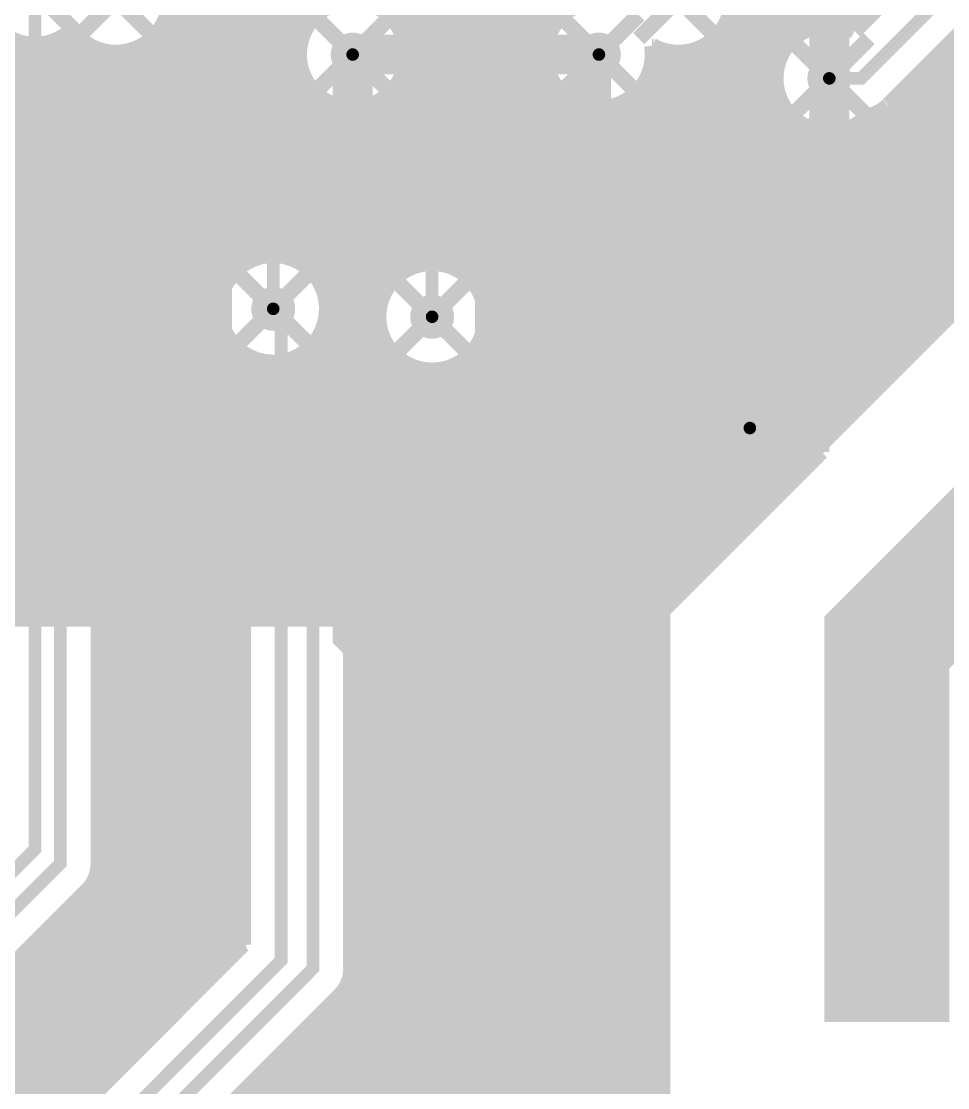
# Model space of a CAD drawing. Extents: x -18 to 155, y -91 to 215.
# Drawn here: x 46.77 to 61.58, y 73.91 to 90.95 of the extents above; entities that cross this region are included whole.
import ezdxf

# ---------------------------------------------------------------- set-up
doc = ezdxf.new("R2010")
doc.units = 0
doc.header["$MEASUREMENT"] = 0
doc.layers.get('0').update_dxf_attribs({"linetype": 'CONTINUOUS'})
for name, color, linetype in [('25-334-0_BOT', 7, 'CONTINUOUS'), ('25-334-0_DRD', 7, 'CONTINUOUS'), ('25-334-0_DRL', 2, 'CONTINUOUS'), ('25-334-0_IN1', 4, 'CONTINUOUS'), ('25-334-0_IN2', 3, 'CONTINUOUS'), ('25-334-0_SMT', 10, 'CONTINUOUS'), ('25-334-0_SPT', 14, 'CONTINUOUS'), ('25-334-0_SST', 12, 'CONTINUOUS'), ('25-334-0_TOP', 11, 'CONTINUOUS'), ('THRUHOLE_TAP', 15, 'CONTINUOUS')]:
    doc.layers.add(name, color=color, linetype=linetype)

# ---------------------------------------------------------------- blocks, each defined once
blk = doc.blocks.new('ROUND_12')
at = {"const_width": 0.35052}
blk.add_lwpolyline([(-0.17526, 0, 1), (0.17526, 0, 1)], format="xyb", close=True, dxfattribs=at)
blk = doc.blocks.new('ROUND_67')
at = {"const_width": 0.35052}
blk.add_lwpolyline([(-0.17526, 0, 1), (0.17526, 0, 1)], format="xyb", close=True, dxfattribs=at)
blk = doc.blocks.new('ROUND_86')
at = {"const_width": 0.10033}
blk.add_lwpolyline([(-0.050164, 0, 1), (0.050164, 0, 1)], format="xyb", close=True, dxfattribs=at)
blk = doc.blocks.new('ROUND_88')
at = {"const_width": 0.10033}
blk.add_lwpolyline([(-0.050164, 0, 1), (0.050164, 0, 1)], format="xyb", close=True, dxfattribs=at)
blk = doc.blocks.new('ROUND_89')
at = {"const_width": 0.10033}
blk.add_lwpolyline([(-0.050164, 0, 1), (0.050164, 0, 1)], format="xyb", close=True, dxfattribs=at)
blk = doc.blocks.new('ROUND_70')
at = {"const_width": 0.35052}
blk.add_lwpolyline([(-0.17526, 0, 1), (0.17526, 0, 1)], format="xyb", close=True, dxfattribs=at)
blk = doc.blocks.new('ROUND_72')
at = {"const_width": 0.35052}
blk.add_lwpolyline([(-0.17526, 0, 1), (0.17526, 0, 1)], format="xyb", close=True, dxfattribs=at)
blk = doc.blocks.new('RECTANGLE_5')
blk.add_solid([(0.4826, 0.4064), (0.4826, -0.4064), (-0.4826, 0.4064), (-0.4826, -0.4064)])
blk = doc.blocks.new('RECTANGLE_10')
blk.add_solid([(0.9017, 0.508), (0.9017, -0.508), (-0.9017, 0.508), (-0.9017, -0.508)])
blk = doc.blocks.new('OBLONG_52')
at = {"const_width": 0.65024}
blk.add_lwpolyline([(0, 0.50038), (0, -0.50038)], dxfattribs=at)
at = {"const_width": 0.32512}
for points in [[(-0.16256, 0.50038, 1), (0.16256, 0.50038, 1)], [(-0.16256, -0.50038, 1), (0.16256, -0.50038, 1)]]:
    blk.add_lwpolyline(points, format="xyb", close=True, dxfattribs=at)
blk = doc.blocks.new('ROUND_77')
at = {"const_width": 0.10033}
blk.add_lwpolyline([(-0.050164, 0, 1), (0.050164, 0, 1)], format="xyb", close=True, dxfattribs=at)

msp = doc.modelspace()

# ---------------------------------------------------------------- linework, layer by layer
at = {"layer": '25-334-0_BOT'}
for points, const_width in [([(59.436, 139.75842), (59.436, 90.86088)], 0.254), ([(59.2074, 99.60864), (59.2074, 90.75166)], 0.254), ([(58.9788, 99.29876), (58.9788, 90.52306)], 0.254), ([(58.7502, 91.59494), (58.7502, 83.2612)], 0.254), ([(59.563, 91.44), (59.563, 90.89136)], 0.254), ([(58.293, 91.25458), (58.293, 82.804)], 0.254), ([(58.5216, 91.36634), (58.5216, 83.0326)], 0.254), ([(58.0644, 90.97264), (58.0644, 82.5754)], 0.254), ([(59.563, 91.0082), (58.0771, 91.0082)], 0.254), ([(47.6123, 90.7796), (47.5361, 90.7796)], 0.254), ([(47.5488, 90.78976), (47.5488, 81.407)], 0.254), ([(59.25058, 90.7796), (57.94756, 90.7796)], 0.254), ([(47.8917, 90.551), (45.72, 90.551)], 0.254), ([(46.863, 90.59164), (46.863, 81.407)], 0.254), ([(47.0916, 90.5891), (47.0916, 81.407)], 0.254), ([(47.3202, 90.64752), (47.3202, 81.407)], 0.254), ([(47.7774, 90.62212), (47.7774, 81.407)], 0.254), ([(51.22164, 90.551), (48.6791, 90.551)], 0.254), ([(48.6918, 90.55608), (48.6918, 81.407)], 0.254), ([(51.25974, 90.7034), (48.88738, 90.7034)], 0.254), ([(48.9204, 90.7034), (48.9204, 81.407)], 0.254), ([(49.149, 90.7034), (49.149, 81.407)], 0.254), ([(49.3776, 90.7034), (49.3776, 81.407)], 0.254), ([(49.6062, 90.7034), (49.6062, 81.407)], 0.254), ([(49.8348, 90.7034), (49.8348, 81.407)], 0.254), ([(50.0634, 90.7034), (50.0634, 86.79942)], 0.254), ([(50.292, 90.7034), (50.292, 87.05088)], 0.254), ([(50.5206, 90.7034), (50.5206, 87.17026)], 0.254), ([(50.7492, 90.7034), (50.7492, 87.21598)], 0.254), ([(50.9778, 90.7034), (50.9778, 87.1982)], 0.254), ([(51.2064, 90.7034), (51.2064, 87.11438)], 0.254), ([(52.07, 90.424), (56.007, 90.424)], 0.635), ([(56.8833, 90.551), (56.85536, 90.551)], 0.254), ([(58.99912, 90.551), (57.6707, 90.551)], 0.254), ([(57.8358, 90.66276), (57.8358, 82.3468)], 0.254), ([(48.006, 90.50274), (48.006, 81.407)], 0.254), ([(48.2346, 90.45702), (48.2346, 81.407)], 0.254), ([(48.4632, 90.4748), (48.4632, 81.407)], 0.254), ([(56.9214, 90.53322), (56.9214, 81.4324)], 0.254), ([(57.15, 90.46464), (57.15, 81.661)], 0.254), ([(57.3786, 90.4621), (57.3786, 81.8896)], 0.254), ([(57.6072, 90.52052), (57.6072, 82.1182)], 0.254), ([(51.2191, 90.3224), (45.72, 90.3224)], 0.254), ([(58.87974, 90.3224), (56.8579, 90.3224)], 0.254), ([(51.27752, 90.0938), (45.72, 90.0938)], 0.254), ([(58.83402, 90.0938), (56.79694, 90.0938)], 0.254), ([(51.41976, 89.8652), (45.72, 89.8652)], 0.254), ([(58.8518, 89.8652), (56.65724, 89.8652)], 0.254), ([(56.6928, 89.90838), (56.6928, 81.407)], 0.254), ([(51.435, 89.84742), (51.435, 86.93658)], 0.254), ([(56.4642, 89.69756), (56.4642, 81.407)], 0.254), ([(51.72964, 89.6366), (45.72, 89.6366)], 0.254), ([(51.6636, 89.66708), (51.6636, 81.407)], 0.254), ([(51.8922, 89.5858), (51.8922, 81.407)], 0.254), ([(52.1208, 89.56802), (52.1208, 81.407)], 0.254), ([(55.77332, 89.5985), (52.30114, 89.5985)], 0.254), ([(52.3494, 89.5985), (52.3494, 81.407)], 0.254), ([(52.578, 89.5985), (52.578, 86.6267)], 0.254), ([(52.8066, 89.5985), (52.8066, 86.90356)], 0.254), ([(53.0352, 89.5985), (53.0352, 87.0331)], 0.254), ([(53.2638, 89.5985), (53.2638, 87.08644)], 0.254), ([(53.4924, 89.5985), (53.4924, 87.07628)], 0.254), ([(53.721, 89.5985), (53.721, 87.00008)], 0.254), ([(53.9496, 89.5985), (53.9496, 86.83498)], 0.254), ([(54.1782, 89.5985), (54.1782, 86.41334)], 0.254), ([(54.4068, 89.5985), (54.4068, 81.407)], 0.254), ([(54.6354, 89.5985), (54.6354, 81.407)], 0.254), ([(54.864, 89.5985), (54.864, 81.407)], 0.254), ([(55.0926, 89.5985), (55.0926, 81.407)], 0.254), ([(55.3212, 89.5985), (55.3212, 81.407)], 0.254), ([(55.5498, 89.5985), (55.5498, 81.407)], 0.254), ([(55.7784, 89.59596), (55.7784, 81.407)], 0.254), ([(56.007, 89.56548), (56.007, 81.407)], 0.254), ([(56.2356, 89.59596), (56.2356, 81.407)], 0.254), ([(58.93308, 89.6366), (56.34736, 89.6366)], 0.254), ([(58.9788, 89.56294), (58.9788, 83.4898)], 0.254), ([(59.11342, 89.408), (45.72, 89.408)], 0.254), ([(59.563, 89.1794), (45.72, 89.1794)], 0.254), ([(59.2074, 89.33434), (59.2074, 83.7184)], 0.254), ([(59.436, 89.22258), (59.436, 83.947)], 0.254), ([(59.563, 89.19464), (59.563, 84.074)], 0.254), ([(59.563, 88.9508), (45.72, 88.9508)], 0.254), ([(59.563, 88.7222), (45.72, 88.7222)], 0.254), ([(59.563, 88.4936), (45.72, 88.4936)], 0.254), ([(59.563, 88.265), (45.72, 88.265)], 0.254), ([(59.563, 88.0364), (45.72, 88.0364)], 0.254), ([(59.563, 87.8078), (45.72, 87.8078)], 0.254), ([(59.563, 87.5792), (45.72, 87.5792)], 0.254), ([(59.563, 87.3506), (45.72, 87.3506)], 0.254), ([(50.4063, 87.122), (45.72, 87.122)], 0.254), ([(59.563, 87.122), (51.1937, 87.122)], 0.254), ([(50.1269, 86.8934), (45.72, 86.8934)], 0.254), ([(52.79136, 86.8934), (51.47056, 86.8934)], 0.254), ([(59.563, 86.8934), (53.8861, 86.8934)], 0.254), ([(49.99736, 86.6648), (45.72, 86.6648)], 0.254), ([(52.59832, 86.6648), (51.6001, 86.6648)], 0.254), ([(59.563, 86.6648), (54.08168, 86.6648)], 0.254), ([(49.94656, 86.4362), (45.72, 86.4362)], 0.254), ([(52.50688, 86.4362), (51.65344, 86.4362)], 0.254), ([(59.563, 86.4362), (54.17312, 86.4362)], 0.254), ([(49.95672, 86.2076), (45.72, 86.2076)], 0.254), ([(52.48148, 86.2076), (51.64328, 86.2076)], 0.254), ([(59.563, 86.2076), (54.19598, 86.2076)], 0.254), ([(50.03038, 85.979), (45.72, 85.979)], 0.254), ([(52.51958, 85.979), (51.56708, 85.979)], 0.254), ([(59.563, 85.979), (54.15788, 85.979)], 0.254), ([(54.1782, 86.05012), (54.1782, 81.407)], 0.254), ([(50.0634, 85.92058), (50.0634, 81.407)], 0.254), ([(51.435, 85.78342), (51.435, 81.407)], 0.254), ([(52.578, 85.8393), (52.578, 81.407)], 0.254), ([(50.19548, 85.7504), (45.72, 85.7504)], 0.254), ([(50.292, 85.66912), (50.292, 81.407)], 0.254), ([(51.2064, 85.60308), (51.2064, 81.407)], 0.254), ([(52.63134, 85.7504), (51.40198, 85.7504)], 0.254), ([(53.9496, 85.62848), (53.9496, 81.407)], 0.254), ([(59.563, 85.7504), (54.04866, 85.7504)], 0.254), ([(50.61712, 85.5218), (45.72, 85.5218)], 0.254), ([(50.5206, 85.54974), (50.5206, 81.407)], 0.254), ([(50.7492, 85.50402), (50.7492, 81.407)], 0.254), ([(50.9778, 85.5218), (50.9778, 81.407)], 0.254), ([(52.85994, 85.5218), (50.98034, 85.5218)], 0.254), ([(52.8066, 85.5599), (52.8066, 81.407)], 0.254), ([(53.0352, 85.43036), (53.0352, 81.407)], 0.254), ([(53.721, 85.46338), (53.721, 81.407)], 0.254), ([(59.563, 85.5218), (53.82006, 85.5218)], 0.254), ([(59.563, 85.2932), (45.72, 85.2932)], 0.254), ([(53.2638, 85.37956), (53.2638, 81.407)], 0.254), ([(53.4924, 85.38972), (53.4924, 81.407)], 0.254), ([(59.563, 85.0646), (45.72, 85.0646)], 0.254), ([(59.563, 84.836), (45.72, 84.836)], 0.254), ([(59.563, 84.6074), (45.72, 84.6074)], 0.254), ([(59.563, 84.3788), (45.72, 84.3788)], 0.254), ([(59.563, 84.1502), (45.72, 84.1502)], 0.254), ([(59.563, 84.074), (56.896, 81.407)], 0.254), ([(59.4106, 83.9216), (45.72, 83.9216)], 0.254), ([(59.182, 83.693), (45.72, 83.693)], 0.254), ([(58.9534, 83.4644), (45.72, 83.4644)], 0.254), ([(58.7248, 83.2358), (45.72, 83.2358)], 0.254), ([(58.4962, 83.0072), (45.72, 83.0072)], 0.254), ([(58.2676, 82.7786), (45.72, 82.7786)], 0.254), ([(58.039, 82.55), (45.72, 82.55)], 0.254), ([(57.8104, 82.3214), (45.72, 82.3214)], 0.254), ([(57.5818, 82.0928), (45.72, 82.0928)], 0.254), ([(57.3532, 81.8642), (45.72, 81.8642)], 0.254), ([(57.1246, 81.6356), (45.72, 81.6356)], 0.254), ([(56.896, 81.407), (45.72, 81.407)], 0.254)]:
    msp.add_lwpolyline(points, dxfattribs=dict(at, const_width=const_width))
at = {"layer": '25-334-0_BOT', "const_width": 0.254}
for points in [[(46.13148, 91.44, 0.4142136), (46.99, 90.58148)], [(57.277, 90.45448, 0.3832869), (58.13044, 91.22156)], [(59.563, 90.89136, 0.3713315), (58.83148, 90.043)], [(59.563, 90.89136, 0.3713315), (58.83148, 90.043)], [(46.99, 90.58148, 0.1929268), (47.58291, 90.8191)], [(47.58182, 90.82024, 0.2446712), (48.2854, 90.45403)], [(48.2854, 90.45448, 0.1972779), (48.88864, 90.70213)], [(51.25974, 90.7034, 0.0832061), (51.21292, 90.424)], [(56.85282, 90.56624, 0.1298674), (57.277, 90.45418)], [(56.86552, 90.424, 0.0416763), (56.85363, 90.56638)], [(51.21148, 90.424, 0.4142136), (52.07, 89.56548)], [(56.007, 89.56548, 0.4142136), (56.86552, 90.424)], [(58.83148, 90.043, 0.3713321), (59.563, 89.19464)], [(58.83148, 90.043, 0.3713321), (59.563, 89.19464)], [(52.07, 89.56548, 0.068358), (52.30148, 89.59727)], [(55.77332, 89.5985, 0.0690745), (56.007, 89.56606)], [(50.8, 87.21852, 0.4142136), (49.94148, 86.36)], [(51.65852, 86.36, 0.4142136), (50.8, 87.21852)], [(53.34, 87.09152, 0.4142136), (52.48148, 86.233)], [(54.19852, 86.233, 0.4142136), (53.34, 87.09152)], [(49.94148, 86.36, 0.4142136), (50.8, 85.50148)], [(50.8, 85.50148, 0.4142136), (51.65852, 86.36)], [(52.48148, 86.233, 0.4142136), (53.34, 85.37448)], [(53.34, 85.37448, 0.4142136), (54.19852, 86.233)]]:
    msp.add_lwpolyline(points, format="xyb", dxfattribs=at)
at = {"layer": '25-334-0_DRD', "const_width": 0.254}
for points in [[(47.625, 90.805), (46.355, 92.075)], [(48.9204, 91.948), (47.6504, 90.678)], [(48.9204, 90.678), (47.6504, 91.948)], [(57.912, 91.948), (56.642, 90.678)], [(57.912, 90.678), (56.642, 91.948)], [(52.705, 91.059), (51.435, 89.789)], [(52.705, 89.789), (51.435, 91.059)], [(56.642, 91.059), (55.372, 89.789)], [(56.642, 89.789), (55.372, 91.059)], [(60.325, 90.678), (59.055, 89.408)], [(60.325, 89.408), (59.055, 90.678)], [(60.325, 90.678), (59.055, 89.408)], [(60.325, 89.408), (59.055, 90.678)], [(51.435, 86.995), (50.165, 85.725)], [(51.435, 85.725), (50.165, 86.995)], [(53.975, 86.868), (52.705, 85.598)], [(53.975, 85.598), (52.705, 86.868)], [(59.055, 85.09), (57.785, 83.82)], [(59.055, 83.82), (57.785, 85.09)]]:
    msp.add_lwpolyline(points, dxfattribs=at)
at = {"layer": '25-334-0_DRL', "const_width": 1.99898}
msp.add_lwpolyline([(60.60948, 74.96048), (60.60948, 81.026), (71.91248, 92.329)], dxfattribs=at)
at = {"layer": '25-334-0_IN1'}
for points, const_width in [([(91.567, 106.934), (77.089, 106.934), (60.198, 90.043), (59.69, 90.043)], 0.2032), ([(72.28332, 101.26472), (60.63488, 89.61882)], 0.254), ([(72.263, 96.901), (57.023, 81.661), (57.023, 65.532), (41.021, 49.53)], 0.254), ([(49.3268, 92.7735), (49.3268, 75.20686)], 0.254), ([(49.5554, 92.7735), (49.5554, 75.43546)], 0.254), ([(49.784, 92.7735), (49.784, 75.66406)], 0.254), ([(50.0126, 92.7735), (50.0126, 86.70036)], 0.254), ([(50.2412, 92.7735), (50.2412, 87.01024)], 0.254), ([(50.4698, 92.7735), (50.4698, 87.14994)], 0.254), ([(50.6984, 92.7735), (50.6984, 87.2109)], 0.254), ([(50.927, 92.7735), (50.927, 87.20836)], 0.254), ([(51.1556, 92.7735), (51.1556, 87.13978)], 0.254), ([(51.3842, 92.7735), (51.3842, 90.93962)], 0.254), ([(52.7558, 92.7735), (52.7558, 90.93962)], 0.254), ([(52.9844, 92.7735), (52.9844, 87.01278)], 0.254), ([(53.213, 92.7735), (53.213, 87.08136)], 0.254), ([(53.4416, 92.7735), (53.4416, 87.0839)], 0.254), ([(53.6702, 92.7735), (53.6702, 87.02294)], 0.254), ([(53.8988, 92.7735), (53.8988, 86.88324)], 0.254), ([(54.1274, 92.7735), (54.1274, 86.57336)], 0.254), ([(54.356, 92.7735), (54.356, 62.865)], 0.254), ([(54.5846, 92.7735), (54.5846, 63.0936)], 0.254), ([(54.8132, 92.7735), (54.8132, 63.3222)], 0.254), ([(55.0418, 92.7735), (55.0418, 63.5508)], 0.254), ([(55.2704, 92.7735), (55.2704, 90.86342)], 0.254), ([(58.928, 92.7735), (58.928, 90.4367)], 0.254), ([(59.1566, 92.7735), (59.1566, 90.71356)], 0.254), ([(59.3852, 92.7735), (59.3852, 90.8431)], 0.254), ([(59.6138, 92.7735), (59.6138, 90.89644)], 0.254), ([(59.8424, 92.7735), (59.8424, 90.88628)], 0.254), ([(60.071, 92.7735), (60.071, 90.81008)], 0.254), ([(62.07252, 92.77858), (60.09386, 90.79992)], 0.254), ([(60.2996, 92.7735), (60.2996, 91.00566)], 0.254), ([(26.035, 74.05878), (43.32478, 74.05878), (46.99, 77.724), (46.99, 91.44)], 0.2032), ([(58.6994, 91.52636), (58.6994, 83.3374)], 0.254), ([(48.2854, 91.313), (47.3964, 90.424), (47.3964, 77.4954), (40.61968, 70.71868), (26.035, 70.71868)], 0.2032), ([(58.2422, 91.24188), (58.2422, 82.8802)], 0.254), ([(58.4708, 91.33332), (58.4708, 83.1088)], 0.254), ([(51.44262, 91.0082), (49.0855, 91.0082)], 0.254), ([(49.0982, 91.03868), (49.0982, 74.97826)], 0.254), ([(55.37962, 91.0082), (52.69738, 91.0082)], 0.254), ([(60.2996, 91.0082), (58.0771, 91.0082)], 0.254), ([(51.29022, 90.7796), (48.95596, 90.7796)], 0.254), ([(55.22722, 90.7796), (52.84978, 90.7796)], 0.254), ([(59.25058, 90.7796), (57.94756, 90.7796)], 0.254), ([(58.0136, 90.87358), (58.0136, 82.6516)], 0.254), ([(51.22164, 90.551), (48.6791, 90.551)], 0.254), ([(48.8696, 90.68562), (48.8696, 74.74966)], 0.254), ([(55.15864, 90.551), (52.91836, 90.551)], 0.254), ([(56.8833, 90.551), (56.85536, 90.551)], 0.254), ([(56.8706, 90.55608), (56.8706, 65.3796)], 0.254), ([(58.99912, 90.551), (57.6707, 90.551)], 0.254), ([(57.785, 90.62212), (57.785, 82.423)], 0.254), ([(65.913, 90.551), (61.56706, 90.551)], 0.254), ([(61.6712, 90.6526), (61.6712, 86.3092)], 0.254), ([(48.29048, 90.45448), (48.006, 90.17)], 0.254), ([(48.4124, 90.46464), (48.4124, 74.29246)], 0.254), ([(48.641, 90.53322), (48.641, 74.52106)], 0.254), ([(57.0992, 90.4748), (57.0992, 81.7372)], 0.254), ([(57.3278, 90.45702), (57.3278, 81.9658)], 0.254), ([(57.5564, 90.50274), (57.5564, 82.1944)], 0.254), ([(61.4426, 90.424), (61.4426, 86.0806)], 0.254), ([(51.2191, 90.3224), (48.15586, 90.3224)], 0.254), ([(48.1838, 90.3478), (48.1838, 74.06386)], 0.254), ([(55.1561, 90.3224), (52.9209, 90.3224)], 0.254), ([(58.87974, 90.3224), (56.8579, 90.3224)], 0.254), ([(65.6844, 90.3224), (61.33846, 90.3224)], 0.254), ([(48.006, 90.17), (48.006, 77.4954)], 0.254), ([(51.27752, 90.0938), (48.006, 90.0938)], 0.254), ([(55.21452, 90.0938), (52.85994, 90.0938)], 0.254), ([(58.83402, 90.0938), (56.79694, 90.0938)], 0.254), ([(65.4558, 90.0938), (61.10986, 90.0938)], 0.254), ([(61.214, 90.1954), (61.214, 85.852)], 0.254), ([(51.41976, 89.8652), (48.006, 89.8652)], 0.254), ([(51.3842, 89.90838), (51.3842, 86.98738)], 0.254), ([(55.35676, 89.8652), (52.72024, 89.8652)], 0.254), ([(52.7558, 89.90838), (52.7558, 86.86038)], 0.254), ([(55.2704, 89.98458), (55.2704, 63.7794)], 0.254), ([(58.8518, 89.8652), (56.65724, 89.8652)], 0.254), ([(65.2272, 89.8652), (60.88126, 89.8652)], 0.254), ([(60.9854, 89.9668), (60.9854, 85.6234)], 0.254), ([(51.6128, 89.69756), (51.6128, 86.63432)], 0.254), ([(52.5272, 89.69756), (52.5272, 86.50732)], 0.254), ([(55.499, 89.73312), (55.499, 64.008)], 0.254), ([(56.642, 89.84742), (56.642, 65.151)], 0.254), ([(60.7568, 89.7382), (60.7568, 85.3948)], 0.254), ([(51.72964, 89.6366), (48.006, 89.6366)], 0.254), ([(51.8414, 89.59596), (51.8414, 85.59546)], 0.254), ([(52.07, 89.56548), (52.07, 85.82406)], 0.254), ([(52.2986, 89.59596), (52.2986, 86.05266)], 0.254), ([(55.66664, 89.6366), (52.41036, 89.6366)], 0.254), ([(55.7276, 89.61374), (55.7276, 64.2366)], 0.254), ([(55.9562, 89.56802), (55.9562, 64.4652)], 0.254), ([(56.1848, 89.5858), (56.1848, 64.6938)], 0.254), ([(58.93308, 89.6366), (56.34736, 89.6366)], 0.254), ([(56.4134, 89.66708), (56.4134, 64.9224)], 0.254), ([(58.928, 89.6493), (58.928, 83.566)], 0.254), ([(60.5282, 89.52992), (60.5282, 85.1662)], 0.254), ([(64.9986, 89.6366), (60.65266, 89.6366)], 0.254), ([(59.11342, 89.408), (48.006, 89.408)], 0.254), ([(59.1566, 89.3699), (59.1566, 83.7946)], 0.254), ([(64.77, 89.408), (60.26658, 89.408)], 0.254), ([(60.2996, 89.43848), (60.2996, 84.9376)], 0.254), ([(64.5414, 89.1794), (48.006, 89.1794)], 0.254), ([(59.3852, 89.24036), (59.3852, 84.0232)], 0.254), ([(59.6138, 89.18956), (59.6138, 84.2518)], 0.254), ([(59.8424, 89.19972), (59.8424, 84.4804)], 0.254), ([(60.071, 89.27338), (60.071, 84.709)], 0.254), ([(64.3128, 88.9508), (48.006, 88.9508)], 0.254), ([(64.0842, 88.7222), (48.006, 88.7222)], 0.254), ([(63.8556, 88.4936), (48.006, 88.4936)], 0.254), ([(63.627, 88.265), (48.006, 88.265)], 0.254), ([(63.3984, 88.0364), (48.006, 88.0364)], 0.254), ([(63.1698, 87.8078), (48.006, 87.8078)], 0.254), ([(62.9412, 87.5792), (48.006, 87.5792)], 0.254), ([(62.7126, 87.3506), (48.006, 87.3506)], 0.254), ([(50.4063, 87.122), (48.006, 87.122)], 0.254), ([(62.484, 87.122), (51.1937, 87.122)], 0.254), ([(50.1269, 86.8934), (48.006, 86.8934)], 0.254), ([(52.79136, 86.8934), (51.47056, 86.8934)], 0.254), ([(62.2554, 86.8934), (53.8861, 86.8934)], 0.254), ([(49.99736, 86.6648), (48.006, 86.6648)], 0.254), ([(52.59832, 86.6648), (51.6001, 86.6648)], 0.254), ([(62.0268, 86.6648), (54.08168, 86.6648)], 0.254), ([(8.89, 47.37354), (11.55954, 47.37354), (24.765, 60.579), (35.56, 60.579), (50.927, 75.946), (50.927, 86.36), (50.8, 86.36)], 0.2032), ([(49.94656, 86.4362), (48.006, 86.4362)], 0.254), ([(52.50688, 86.4362), (51.65344, 86.4362)], 0.254), ([(61.7982, 86.4362), (54.17312, 86.4362)], 0.254), ([(26.035, 58.03392), (26.28392, 58.03392), (28.321, 60.071), (35.687, 60.071), (51.435, 75.819), (51.435, 84.328), (53.34, 86.233)], 0.2032), ([(49.95672, 86.2076), (48.006, 86.2076)], 0.254), ([(52.48148, 86.23808), (51.5366, 85.29066)], 0.254), ([(52.451, 86.2076), (51.64328, 86.2076)], 0.254), ([(61.5696, 86.2076), (54.19598, 86.2076)], 0.254), ([(50.03038, 85.979), (48.006, 85.979)], 0.254), ([(50.0126, 86.01964), (50.0126, 75.89266)], 0.254), ([(52.2224, 85.979), (51.56708, 85.979)], 0.254), ([(51.6128, 86.08568), (51.6128, 85.36686)], 0.254), ([(61.341, 85.979), (54.15788, 85.979)], 0.254), ([(51.5366, 85.92058), (51.5366, 85.29066)], 0.254), ([(54.1274, 85.89264), (54.1274, 62.6364)], 0.254), ([(50.19548, 85.7504), (48.006, 85.7504)], 0.254), ([(50.2412, 85.70976), (50.2412, 76.12126)], 0.254), ([(50.3174, 85.65134), (50.3174, 76.19746)], 0.254), ([(51.9938, 85.7504), (51.5366, 85.7504)], 0.254), ([(61.1124, 85.7504), (54.04866, 85.7504)], 0.254), ([(50.3174, 85.5218), (48.006, 85.5218)], 0.254), ([(51.7652, 85.5218), (51.5366, 85.5218)], 0.254), ([(53.6702, 85.44052), (53.6702, 62.1792)], 0.254), ([(60.8838, 85.5218), (53.82006, 85.5218)], 0.254), ([(53.8988, 85.58276), (53.8988, 62.4078)], 0.254), ([(50.3174, 85.2932), (48.006, 85.2932)], 0.254), ([(53.34508, 85.37448), (52.0446, 84.074)], 0.254), ([(60.6552, 85.2932), (53.26126, 85.2932)], 0.254), ([(53.4416, 85.3821), (53.4416, 61.9506)], 0.254), ([(53.213, 85.2424), (53.213, 61.722)], 0.254), ([(50.3174, 85.0646), (48.006, 85.0646)], 0.254), ([(52.9844, 85.0138), (52.9844, 61.4934)], 0.254), ([(60.4266, 85.0646), (53.03266, 85.0646)], 0.254), ([(50.3174, 84.836), (48.006, 84.836)], 0.254), ([(52.7558, 84.7852), (52.7558, 61.2648)], 0.254), ([(60.198, 84.836), (52.80406, 84.836)], 0.254), ([(50.3174, 84.6074), (48.006, 84.6074)], 0.254), ([(59.9694, 84.6074), (52.57546, 84.6074)], 0.254), ([(52.5272, 84.5566), (52.5272, 61.0362)], 0.254), ([(50.3174, 84.3788), (48.006, 84.3788)], 0.254), ([(52.2986, 84.328), (52.2986, 60.8076)], 0.254), ([(59.7408, 84.3788), (52.34686, 84.3788)], 0.254), ([(50.3174, 84.1502), (48.006, 84.1502)], 0.254), ([(52.0446, 84.074), (52.0446, 75.819)], 0.254), ([(52.07, 84.0994), (52.07, 60.579)], 0.254), ([(59.5122, 84.1502), (52.11826, 84.1502)], 0.254), ([(50.3174, 83.9216), (48.006, 83.9216)], 0.254), ([(59.2836, 83.9216), (52.0446, 83.9216)], 0.254), ([(50.3174, 83.693), (48.006, 83.693)], 0.254), ([(59.055, 83.693), (52.0446, 83.693)], 0.254), ([(50.3174, 83.4644), (48.006, 83.4644)], 0.254), ([(58.8264, 83.4644), (52.0446, 83.4644)], 0.254), ([(50.3174, 83.2358), (48.006, 83.2358)], 0.254), ([(58.5978, 83.2358), (52.0446, 83.2358)], 0.254), ([(50.3174, 83.0072), (48.006, 83.0072)], 0.254), ([(58.3692, 83.0072), (52.0446, 83.0072)], 0.254), ([(50.3174, 82.7786), (48.006, 82.7786)], 0.254), ([(58.1406, 82.7786), (52.0446, 82.7786)], 0.254), ([(50.3174, 82.55), (48.006, 82.55)], 0.254), ([(57.912, 82.55), (52.0446, 82.55)], 0.254), ([(50.3174, 82.3214), (48.006, 82.3214)], 0.254), ([(57.6834, 82.3214), (52.0446, 82.3214)], 0.254), ([(50.3174, 82.0928), (48.006, 82.0928)], 0.254), ([(57.4548, 82.0928), (52.0446, 82.0928)], 0.254), ([(50.3174, 81.8642), (48.006, 81.8642)], 0.254), ([(57.2262, 81.8642), (52.0446, 81.8642)], 0.254), ([(50.3174, 81.6356), (48.006, 81.6356)], 0.254), ([(57.023, 81.6356), (52.0446, 81.6356)], 0.254), ([(50.3174, 81.407), (48.006, 81.407)], 0.254), ([(57.023, 81.407), (52.0446, 81.407)], 0.254), ([(50.3174, 81.1784), (48.006, 81.1784)], 0.254), ([(57.023, 81.1784), (52.0446, 81.1784)], 0.254), ([(50.3174, 80.9498), (48.006, 80.9498)], 0.254), ([(57.023, 80.9498), (52.0446, 80.9498)], 0.254), ([(50.3174, 80.7212), (48.006, 80.7212)], 0.254), ([(57.023, 80.7212), (52.0446, 80.7212)], 0.254), ([(50.3174, 80.4926), (48.006, 80.4926)], 0.254), ([(57.023, 80.4926), (52.0446, 80.4926)], 0.254), ([(50.3174, 80.264), (48.006, 80.264)], 0.254), ([(57.023, 80.264), (52.0446, 80.264)], 0.254), ([(50.3174, 80.0354), (48.006, 80.0354)], 0.254), ([(57.023, 80.0354), (52.0446, 80.0354)], 0.254), ([(50.3174, 79.8068), (48.006, 79.8068)], 0.254), ([(57.023, 79.8068), (52.0446, 79.8068)], 0.254), ([(50.3174, 79.5782), (48.006, 79.5782)], 0.254), ([(57.023, 79.5782), (52.0446, 79.5782)], 0.254), ([(50.3174, 79.3496), (48.006, 79.3496)], 0.254), ([(57.023, 79.3496), (52.0446, 79.3496)], 0.254), ([(50.3174, 79.121), (48.006, 79.121)], 0.254), ([(57.023, 79.121), (52.0446, 79.121)], 0.254), ([(50.3174, 78.8924), (48.006, 78.8924)], 0.254), ([(57.023, 78.8924), (52.0446, 78.8924)], 0.254), ([(50.3174, 78.6638), (48.006, 78.6638)], 0.254), ([(57.023, 78.6638), (52.0446, 78.6638)], 0.254), ([(50.3174, 78.4352), (48.006, 78.4352)], 0.254), ([(57.023, 78.4352), (52.0446, 78.4352)], 0.254), ([(50.3174, 78.2066), (48.006, 78.2066)], 0.254), ([(57.023, 78.2066), (52.0446, 78.2066)], 0.254), ([(50.3174, 77.978), (48.006, 77.978)], 0.254), ([(57.023, 77.978), (52.0446, 77.978)], 0.254), ([(50.3174, 77.7494), (48.006, 77.7494)], 0.254), ([(57.023, 77.7494), (52.0446, 77.7494)], 0.254), ([(50.3174, 77.5208), (48.006, 77.5208)], 0.254), ([(57.023, 77.5208), (52.0446, 77.5208)], 0.254), ([(47.9552, 77.25156), (47.9552, 73.83526)], 0.254), ([(50.3174, 77.2922), (47.97044, 77.2922)], 0.254), ([(57.023, 77.2922), (52.0446, 77.2922)], 0.254), ([(47.8282, 77.0636), (41.05656, 70.2945)], 0.254), ([(47.7266, 76.962), (47.7266, 73.60666)], 0.254), ([(50.3174, 77.0636), (47.82566, 77.0636)], 0.254), ([(57.023, 77.0636), (52.0446, 77.0636)], 0.254), ([(47.498, 76.7334), (47.498, 73.37806)], 0.254), ([(50.3174, 76.835), (47.59706, 76.835)], 0.254), ([(57.023, 76.835), (52.0446, 76.835)], 0.254), ([(50.3174, 76.6064), (47.36846, 76.6064)], 0.254), ([(57.023, 76.6064), (52.0446, 76.6064)], 0.254), ([(47.2694, 76.5048), (47.2694, 73.14946)], 0.254), ([(47.0408, 76.2762), (47.0408, 72.92086)], 0.254), ([(50.3174, 76.3778), (47.13986, 76.3778)], 0.254), ([(57.023, 76.3778), (52.0446, 76.3778)], 0.254), ([(50.3174, 76.19746), (35.306, 61.1886)], 0.254), ([(50.2666, 76.1492), (46.91126, 76.1492)], 0.254), ([(57.023, 76.1492), (52.0446, 76.1492)], 0.254), ([(50.038, 75.9206), (46.68266, 75.9206)], 0.254), ([(46.8122, 76.0476), (46.8122, 72.69226)], 0.254), ([(57.023, 75.9206), (52.0446, 75.9206)], 0.254), ([(49.8094, 75.692), (46.45406, 75.692)], 0.254), ([(57.023, 75.692), (52.0319, 75.692)], 0.254), ([(51.8668, 75.3872), (36.12388, 59.64682)], 0.254), ([(49.5808, 75.4634), (46.22546, 75.4634)], 0.254), ([(57.023, 75.4634), (51.9303, 75.4634)], 0.254), ([(49.3522, 75.2348), (45.99686, 75.2348)], 0.254), ([(57.023, 75.2348), (51.71186, 75.2348)], 0.254), ([(51.8414, 75.3618), (51.8414, 60.3504)], 0.254), ([(51.6128, 75.1332), (51.6128, 60.1218)], 0.254), ([(49.1236, 75.0062), (45.76826, 75.0062)], 0.254), ([(51.3842, 74.9046), (51.3842, 59.8932)], 0.254), ([(57.023, 75.0062), (51.48326, 75.0062)], 0.254), ([(48.895, 74.7776), (45.53966, 74.7776)], 0.254), ([(57.023, 74.7776), (51.25466, 74.7776)], 0.254), ([(48.6664, 74.549), (45.31106, 74.549)], 0.254), ([(57.023, 74.549), (51.02606, 74.549)], 0.254), ([(51.1556, 74.676), (51.1556, 59.6646)], 0.254), ([(50.927, 74.4474), (50.927, 59.436)], 0.254), ([(48.4378, 74.3204), (45.08246, 74.3204)], 0.254), ([(50.6984, 74.2188), (50.6984, 59.2074)], 0.254), ([(57.023, 74.3204), (50.79746, 74.3204)], 0.254), ([(48.2092, 74.0918), (44.85386, 74.0918)], 0.254), ([(57.023, 74.0918), (50.56886, 74.0918)], 0.254), ([(47.9806, 73.8632), (44.62526, 73.8632)], 0.254), ([(57.023, 73.8632), (50.34026, 73.8632)], 0.254), ([(50.4698, 73.9902), (50.4698, 58.9788)], 0.254)]:
    msp.add_lwpolyline(points, dxfattribs=dict(at, const_width=const_width))
at = {"layer": '25-334-0_IN1', "const_width": 0.254}
for points in [[(48.29048, 90.45448, 0.4124815), (49.14392, 91.313)], [(52.07, 91.28252, 0.4142136), (51.21148, 90.424)], [(52.92852, 90.424, 0.4142136), (52.07, 91.28252)], [(56.007, 91.28252, 0.4142136), (55.14848, 90.424)], [(57.277, 90.45448, 0.3832869), (58.13044, 91.22156)], [(59.69, 90.90152, 0.4142136), (58.83148, 90.043)], [(59.69, 90.90152, 0.4142136), (58.83148, 90.043)], [(60.09386, 90.79992, 0.1231498), (59.69, 90.90092)], [(60.09386, 90.79992, 0.1231498), (59.69, 90.90092)], [(56.85282, 90.56624, 0.1298674), (57.277, 90.45418)], [(56.86552, 90.424, 0.0416763), (56.85363, 90.56638)], [(51.21148, 90.424, 0.4142136), (52.07, 89.56548)], [(52.07, 89.56548, 0.4142136), (52.92852, 90.424)], [(55.14848, 90.424, 0.4142136), (56.007, 89.56548)], [(56.007, 89.56548, 0.4142136), (56.86552, 90.424)], [(58.83148, 90.043, 0.4142136), (59.69, 89.18448)], [(58.83148, 90.043, 0.4142136), (59.69, 89.18448)], [(60.30214, 89.44102, 0.1547415), (60.62999, 89.61101)], [(60.30214, 89.44102, 0.1547415), (60.62999, 89.61101)], [(59.69, 89.18448, 0.2010877), (60.30212, 89.44103)], [(59.69, 89.18448, 0.2010877), (60.30212, 89.44103)], [(50.8, 87.21852, 0.4142136), (49.94148, 86.36)], [(51.65852, 86.36, 0.4142136), (50.8, 87.21852)], [(53.34, 87.09152, 0.4124809), (52.48148, 86.23808)], [(54.19852, 86.233, 0.4142136), (53.34, 87.09152)], [(49.94148, 86.36, 0.2481467), (50.31676, 85.6504)], [(51.5366, 85.92058, 0.1352865), (51.65771, 86.36)], [(53.34508, 85.37448, 0.4124815), (54.19852, 86.233)], [(47.8282, 77.0636, 0.1989124), (48.00706, 77.4954)], [(51.8668, 75.3872, 0.1989124), (52.04566, 75.819)], [(51.8668, 75.3872, 0.1989124), (52.04566, 75.819)]]:
    msp.add_lwpolyline(points, format="xyb", dxfattribs=at)
at = {"layer": '25-334-0_IN2', "const_width": 0.635}
msp.add_lwpolyline([(58.42, 99.949), (58.547, 99.949), (59.69, 98.806), (59.69, 90.043)], dxfattribs=at)
at = {"layer": '25-334-0_SST', "const_width": 0.1524}
for points in [[(57.277, 83.693), (54.483, 83.693), (54.483, 89.027), (57.277, 89.027), (57.277, 83.693)], [(59.2455, 84.8995), (59.2455, 87.8205), (57.6072, 87.8205), (57.6072, 84.8995), (59.2455, 84.8995)], [(59.91606, 87.1093), (59.74842, 87.17026), (59.74842, 87.52586), (59.91606, 87.58428), (60.59424, 87.58428), (60.76442, 87.52586), (60.76442, 87.17026), (60.59424, 87.1093)], [(48.514, 84.455), (48.514, 87.503), (54.102, 87.503), (54.102, 83.693), (49.276, 83.693), (48.514, 84.455)], [(47.95012, 86.32444), (47.10176, 86.32444), (46.93412, 86.38286), (46.93412, 86.73846), (47.10176, 86.79688), (47.95012, 86.79688)], [(59.74842, 86.2711), (59.74842, 86.74608), (60.42406, 86.2711), (60.59424, 86.2711), (60.76442, 86.33206), (60.76442, 86.68766), (60.59424, 86.74608)], [(46.93412, 85.60308), (46.93412, 85.84184)], [(46.93412, 85.72246), (47.95012, 85.72246), (47.77994, 85.84184)], [(60.08624, 85.4329), (60.08624, 85.90788), (60.76442, 85.67166), (60.76442, 85.55228), (59.74842, 85.55228)], [(46.93412, 85.06206), (47.10176, 85.18144), (47.27194, 85.23986), (47.60976, 85.23986), (47.77994, 85.18144), (47.95012, 85.06206), (47.95012, 84.94268), (47.77994, 84.82584), (47.60976, 84.76488), (47.27194, 84.76488), (47.10176, 84.82584), (46.93412, 84.94268), (46.93412, 85.06206)], [(48.76292, 83.56092), (48.51654, 83.56092)], [(48.53178, 83.57108), (48.53178, 83.21294)], [(48.66894, 83.59902), (48.66894, 83.18754)], [(48.8061, 83.5152), (48.8061, 83.26882)], [(48.8442, 83.42376), (48.43272, 83.42376)], [(48.8188, 83.2866), (48.46066, 83.2866)], [(55.27294, 82.78622), (55.10276, 82.84464), (55.10276, 83.20024), (55.27294, 83.2612), (55.95112, 83.2612), (56.11876, 83.20024), (56.11876, 82.84464), (55.95112, 82.78622)], [(55.10276, 81.94802), (55.10276, 82.423), (55.78094, 81.94802), (55.95112, 81.94802), (56.11876, 82.00644), (56.11876, 82.36204), (55.95112, 82.423)], [(55.27294, 81.5848), (55.10276, 81.46542), (55.10276, 81.2292), (55.27294, 81.10982), (55.44312, 81.10982), (55.78094, 81.34604), (56.11876, 81.10982), (56.11876, 81.5848)]]:
    msp.add_lwpolyline(points, dxfattribs=at)
for points in [[(48.63846, 83.60156, 0.4142136), (48.43018, 83.39328)], [(48.84674, 83.39328, 0.4142136), (48.63846, 83.60156)], [(48.43018, 83.39328, 0.4142136), (48.63846, 83.185)], [(48.63846, 83.185, 0.4142136), (48.84674, 83.39328)]]:
    msp.add_lwpolyline(points, format="xyb", dxfattribs=at)
at = {"layer": '25-334-0_TOP'}
for points, const_width in [([(52.07, 106.045), (52.07, 105.283), (50.927, 104.14), (50.927, 101.473), (51.435, 100.965), (51.435, 99.06), (51.689, 98.806), (51.689, 97.536), (50.165, 96.012), (50.165, 86.868), (50.038, 86.741), (50.038, 85.725), (50.8, 84.963), (50.8, 82.55)], 0.2032), ([(53.34, 82.55), (53.34, 84.582), (54.61, 85.852), (54.61, 90.297), (59.563, 95.25), (59.563, 100.838), (55.88, 104.521), (55.88, 106.045)], 0.2032), ([(52.07, 88.646), (52.07, 90.424)], 0.635), ([(56.007, 90.424), (55.88, 90.297), (55.88, 88.0364)], 0.635), ([(59.69, 90.043), (59.69, 89.281), (58.42, 88.011), (58.42, 87.0712)], 0.635), ([(59.69, 90.043), (59.69, 89.281), (58.42, 88.011), (58.42, 87.0712)], 0.635), ([(50.8, 86.36), (50.8, 88.646)], 0.2032), ([(53.34, 86.233), (53.34, 88.646)], 0.2032), ([(55.88, 88.0364), (57.4548, 88.0364), (58.42, 87.0712)], 0.635), ([(58.42, 85.6488), (58.42, 84.455)], 0.635), ([(55.88, 84.6836), (55.88, 81.407), (55.118, 80.645), (52.578, 80.645), (52.07, 81.153), (52.07, 82.55)], 0.635), ([(55.88, 84.6836), (56.1086, 84.455), (58.42, 84.455)], 0.635)]:
    msp.add_lwpolyline(points, dxfattribs=dict(at, const_width=const_width))

# ---------------------------------------------------------------- block references
at = {"layer": '25-334-0_BOT'}
for name, p in [('ROUND_67', (52.07, 90.424)), ('ROUND_67', (56.007, 90.424)), ('ROUND_67', (59.69, 90.043)), ('ROUND_67', (50.8, 86.36)), ('ROUND_67', (53.34, 86.233)), ('ROUND_12', (58.42, 84.455))]:
    msp.add_blockref(name, p, dxfattribs=at)
at = {"layer": '25-334-0_DRL'}
for name, p in [('ROUND_89', (52.07, 90.424)), ('ROUND_89', (56.007, 90.424)), ('ROUND_89', (59.69, 90.043)), ('ROUND_88', (50.8, 86.36)), ('ROUND_88', (53.34, 86.233)), ('ROUND_86', (58.42, 84.455))]:
    msp.add_blockref(name, p, dxfattribs=at)
at = {"layer": '25-334-0_IN1'}
for name, p in [('ROUND_70', (52.07, 90.424)), ('ROUND_70', (56.007, 90.424)), ('ROUND_70', (59.69, 90.043)), ('ROUND_67', (50.8, 86.36)), ('ROUND_67', (53.34, 86.233)), ('ROUND_12', (58.42, 84.455))]:
    msp.add_blockref(name, p, dxfattribs=at)
at = {"layer": '25-334-0_IN2'}
for name, p in [('ROUND_70', (52.07, 90.424)), ('ROUND_70', (56.007, 90.424)), ('ROUND_67', (59.69, 90.043)), ('ROUND_72', (50.8, 86.36)), ('ROUND_72', (53.34, 86.233)), ('ROUND_12', (58.42, 84.455))]:
    msp.add_blockref(name, p, dxfattribs=at)
at = {"layer": '25-334-0_SMT'}
for name, p in [('OBLONG_52', (49.53, 88.646)), ('OBLONG_52', (50.8, 88.646)), ('OBLONG_52', (52.07, 88.646)), ('OBLONG_52', (53.34, 88.646)), ('RECTANGLE_10', (55.88, 88.0364)), ('RECTANGLE_5', (58.42, 87.0712)), ('RECTANGLE_5', (58.42, 85.6488)), ('RECTANGLE_10', (55.88, 84.6836)), ('OBLONG_52', (49.53, 82.55)), ('OBLONG_52', (50.8, 82.55)), ('OBLONG_52', (52.07, 82.55)), ('OBLONG_52', (53.34, 82.55))]:
    msp.add_blockref(name, p, dxfattribs=at)
at = {"layer": '25-334-0_SPT'}
for name, p in [('OBLONG_52', (49.53, 88.646)), ('OBLONG_52', (50.8, 88.646)), ('OBLONG_52', (52.07, 88.646)), ('OBLONG_52', (53.34, 88.646)), ('RECTANGLE_10', (55.88, 88.0364)), ('RECTANGLE_5', (58.42, 87.0712)), ('RECTANGLE_5', (58.42, 85.6488)), ('RECTANGLE_10', (55.88, 84.6836)), ('OBLONG_52', (49.53, 82.55)), ('OBLONG_52', (50.8, 82.55)), ('OBLONG_52', (52.07, 82.55)), ('OBLONG_52', (53.34, 82.55))]:
    msp.add_blockref(name, p, dxfattribs=at)
at = {"layer": '25-334-0_TOP'}
for name, p in [('ROUND_67', (52.07, 90.424)), ('ROUND_67', (56.007, 90.424)), ('ROUND_67', (59.69, 90.043)), ('OBLONG_52', (49.53, 88.646)), ('OBLONG_52', (50.8, 88.646)), ('OBLONG_52', (52.07, 88.646)), ('OBLONG_52', (53.34, 88.646)), ('RECTANGLE_10', (55.88, 88.0364)), ('RECTANGLE_5', (58.42, 87.0712)), ('ROUND_67', (50.8, 86.36)), ('ROUND_67', (53.34, 86.233)), ('RECTANGLE_5', (58.42, 85.6488)), ('RECTANGLE_10', (55.88, 84.6836)), ('ROUND_12', (58.42, 84.455)), ('OBLONG_52', (49.53, 82.55)), ('OBLONG_52', (50.8, 82.55)), ('OBLONG_52', (52.07, 82.55)), ('OBLONG_52', (53.34, 82.55))]:
    msp.add_blockref(name, p, dxfattribs=at)
at = {"layer": 'THRUHOLE_TAP'}
for p in [(52.07, 90.424), (56.007, 90.424), (59.69, 90.043), (50.8, 86.36), (53.34, 86.233), (58.42, 84.455)]:
    msp.add_blockref('ROUND_77', p, dxfattribs=at)

doc.saveas('drawing.dxf')
